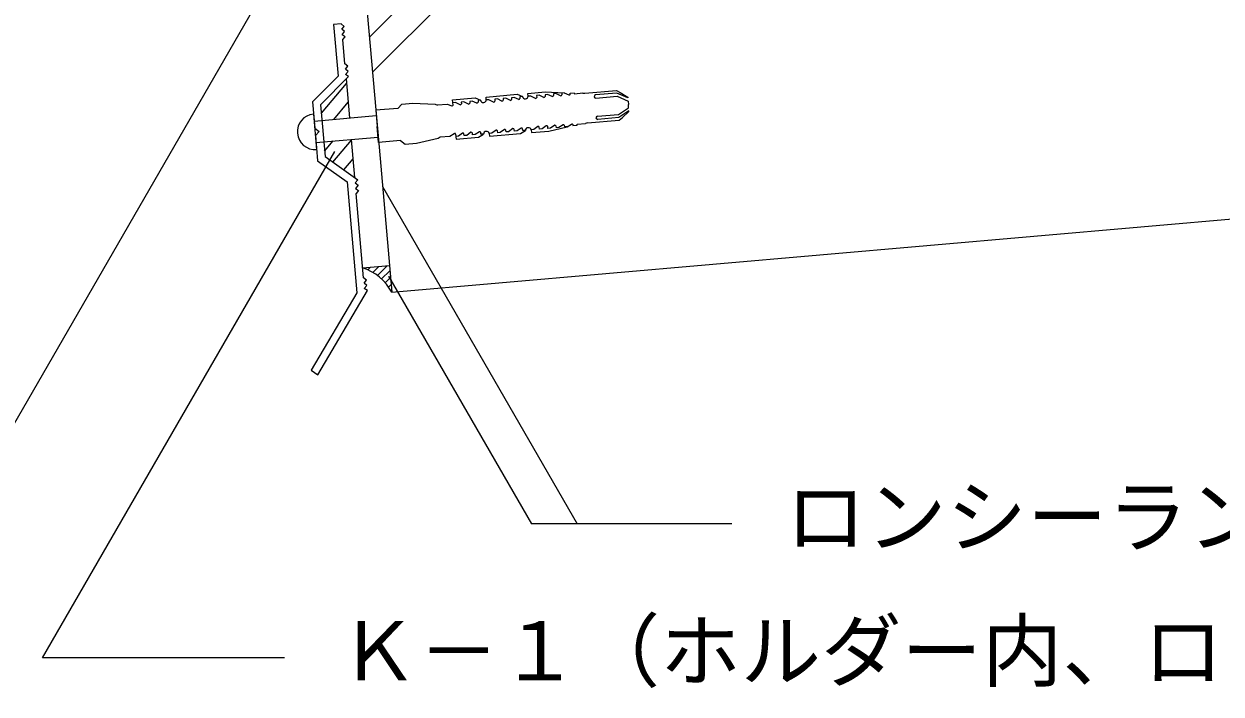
# Model space of a CAD drawing. Units: millimetres, scale not verified. Extents: x -406 to 394, y -616 to 614.
# Drawn here: x -283.1 to -59.9, y 221.3 to 346.3 of the extents above; entities that cross this region are included whole.
import ezdxf
from ezdxf.enums import TextEntityAlignment as Align

# ---------------------------------------------------------------- set-up
doc = ezdxf.new("R2010")
doc.units = ezdxf.units.MM
doc.header["$LTSCALE"] = 5
for name, color, linetype in [('2-2_in line', 7, 'Continuous'), ('2-4_out line', 2, 'Continuous'), ('2-6_鋼板・アングル', 2, 'Continuous'), ('2-7_ビス', 7, 'Continuous'), ('2-A_moji', 7, 'Continuous'), ('2-D_ハッチ他', 4, 'Continuous'), ('2-E_con他', 4, 'Continuous'), ('4-A', 7, 'Continuous')]:
    doc.layers.add(name, color=color, linetype=linetype)
doc.styles.add('ＭＳ ゴシック', font='')
doc.styles.get('ＭＳ ゴシック').set_extended_font_data('MS Gothic')

msp = doc.modelspace()

# ---------------------------------------------------------------- linework, layer by layer
at = {"layer": '2-2_in line'}
for p, q in [((-225.389, 420.759), (-216.674, 321.139)), ((-223.012, 336), (-222.375, 328.721)), ((-222.027, 324.736), (-221.403, 317.609)), ((-219.912, 300.78), (-214.931, 301.216)), ((-214.931, 301.216), (-214.495, 296.235))]:
    msp.add_line(p, q, dxfattribs=at)
at = {"layer": '2-2_in line', "color": 1}
msp.add_line((-216.674, 321.139), (-214.931, 301.216), dxfattribs=at)
at = {"layer": '2-4_out line'}
msp.add_line((-214.495, 296.235), (218.787, 334.142), dxfattribs=at)
msp.add_arc((-222.753, 291.893), 9.33, 27.73193, 72.26807, dxfattribs=at)
at = {"layer": '2-6_鋼板・アングル'}
for p, q in [((-223.918, 346.257), (-225.348, 346.134)), ((-225.348, 346.134), (-224.51, 336.551)), ((-223.356, 345.785), (-223.918, 346.257)), ((-223.79, 345.268), (-223.356, 345.785)), ((-223.272, 344.835), (-223.79, 345.268)), ((-223.762, 344.251), (-223.272, 344.835)), ((-223.188, 343.867), (-223.762, 344.251)), ((-223.635, 343.333), (-223.188, 343.867)), ((-223.259, 338.821), (-223.635, 343.333)), ((-222.706, 338.356), (-223.259, 338.821)), ((-223.14, 337.839), (-222.706, 338.356)), ((-222.622, 337.405), (-223.14, 337.839)), ((-223.112, 336.821), (-222.622, 337.405)), ((-229.276, 331.729), (-224.51, 336.551)), ((-227.754, 331.181), (-222.554, 336.447)), ((-222.554, 336.447), (-223.112, 336.821)), ((-227.754, 331.181), (-226.909, 321.531)), ((-219.768, 298.925), (-221.146, 314.669)), ((-219.215, 298.462), (-219.768, 298.925)), ((-219.654, 297.937), (-219.215, 298.462)), ((-219.132, 297.511), (-219.654, 297.937)), ((-219.622, 296.927), (-219.132, 297.511)), ((-219.04, 296.539), (-219.622, 296.927))]:
    msp.add_line(p, q, dxfattribs=at)
for points in [[(-229.276, 331.729), (-228.849, 326.852), (-228.016, 326.22), (-228.728, 325.468), (-228.31, 320.723)], [(-226.909, 321.531), (-220.802, 317.198), (-221.284, 316.622), (-220.766, 316.19), (-221.256, 315.606), (-220.682, 315.221), (-221.146, 314.669)], [(-228.31, 320.723), (-222.783, 316.806), (-220.975, 296.145), (-229.482, 281.696), (-228.275, 280.852), (-219.04, 296.539)]]:
    msp.add_lwpolyline(points, dxfattribs=at)
at = {"layer": '2-7_ビス'}
for p, q in [((-182.32, 333.399), (-181.461, 333.039)), ((-197.927, 332.033), (-197.927, 332.033)), ((-197.927, 332.033), (-197.927, 332.033)), ((-229.077, 329.451), (-228.5, 322.853)), ((-228.962, 328.144), (-217.375, 329.158)), ((-181.768, 327.084), (-180.984, 327.588)), ((-228.614, 324.16), (-217.027, 325.173)), ((-197.375, 325.72), (-197.375, 325.72)), ((-197.375, 325.72), (-197.375, 325.72))]:
    msp.add_line(p, q, dxfattribs=at)
for points in [[(-196.857, 332.094), (-196.904, 332.631), (-191.129, 333.136), (-190.124, 332.716)], [(-190.821, 332.17), (-191.682, 332.547), (-192.157, 332.505), (-192.144, 332.157)], [(-190.124, 332.716), (-190.599, 332.67), (-190.588, 332.349)], [(-189.053, 332.777), (-189.1, 333.313), (-185.864, 333.596), (-182.32, 333.399), (-182.796, 333.356), (-182.786, 333.047)], [(-187.695, 332.386), (-188.56, 332.82), (-189.053, 332.777)], [(-186.137, 332.555), (-187, 332.961), (-187.475, 332.915), (-187.462, 332.566)], [(-184.579, 332.723), (-185.441, 333.113), (-185.916, 333.068), (-185.904, 332.733)], [(-183.02, 332.882), (-183.881, 333.259), (-184.356, 333.215), (-184.345, 332.893)], [(-181.226, 333.19), (-181.238, 333.324), (-180.457, 333.392), (-180.444, 333.242), (-178.843, 333.383), (-178.842, 333.376)], [(-178.509, 333.355), (-172.581, 333.873), (-171.894, 333.491), (-170.498, 332.607), (-170.485, 332.458), (-172.537, 333.368), (-176.493, 333.022)], [(-176.443, 332.441), (-172.486, 332.787), (-170.434, 331.877), (-170.38, 331.262)], [(-213.383, 330.511), (-217.463, 330.154), (-217.201, 327.166)], [(-213.383, 330.511), (-212.627, 331.33), (-210.536, 331.513), (-206.386, 331.326), (-205.959, 331.121), (-205.963, 331.161), (-204.156, 331.319), (-203.296, 330.959)], [(-203.061, 331.11), (-203.147, 332.084), (-198.929, 332.453), (-197.928, 332.038), (-197.927, 332.033)], [(-201.741, 331.157), (-202.607, 331.591), (-203.1, 331.548)], [(-200.18, 331.294), (-201.046, 331.727), (-201.522, 331.686), (-201.509, 331.337)], [(-198.625, 331.487), (-199.485, 331.864), (-199.961, 331.822), (-199.948, 331.474)], [(-197.927, 332.033), (-198.403, 331.988), (-198.392, 331.67)], [(-195.498, 331.703), (-196.364, 332.137), (-196.857, 332.094)], [(-193.937, 331.84), (-194.803, 332.274), (-195.279, 332.232), (-195.266, 331.884)], [(-192.377, 331.976), (-193.242, 332.41), (-193.718, 332.368), (-193.705, 332.02)], [(-176.146, 329.049), (-172.189, 329.395), (-170.326, 330.647), (-170.38, 331.262)], [(-178.022, 327.79), (-172.094, 328.308), (-171.484, 328.804), (-170.262, 329.917), (-170.275, 330.066), (-172.139, 328.814), (-176.095, 328.468)], [(-212.86, 324.534), (-216.94, 324.177), (-217.201, 327.166)], [(-201.283, 325.92), (-202.06, 325.342), (-202.553, 325.299)], [(-199.722, 326.056), (-200.499, 325.479), (-200.975, 325.437), (-201.023, 325.783)], [(-198.156, 326.136), (-198.939, 325.615), (-199.414, 325.574), (-199.462, 325.919)], [(-197.375, 325.72), (-197.851, 325.682), (-197.896, 325.996)], [(-195.04, 326.466), (-195.817, 325.889), (-196.31, 325.845)], [(-196.31, 325.845), (-196.263, 325.309), (-190.488, 325.814), (-189.572, 326.402)], [(-193.479, 326.603), (-194.256, 326.025), (-194.732, 325.983), (-194.78, 326.329)], [(-191.919, 326.739), (-192.696, 326.162), (-193.171, 326.12), (-193.219, 326.465)], [(-190.353, 326.819), (-191.135, 326.298), (-191.611, 326.257), (-191.658, 326.602)], [(-189.572, 326.402), (-190.047, 326.364), (-190.093, 326.682)], [(-188.507, 326.528), (-188.46, 325.991), (-185.224, 326.274), (-181.768, 327.084), (-182.244, 327.044), (-182.288, 327.35)], [(-187.236, 327.149), (-188.014, 326.571), (-188.507, 326.528)], [(-185.673, 327.253), (-186.453, 326.703), (-186.929, 326.666), (-186.976, 327.011)], [(-184.109, 327.358), (-184.89, 326.824), (-185.366, 326.786), (-185.413, 327.118)], [(-182.547, 327.472), (-183.329, 326.951), (-183.805, 326.912), (-183.85, 327.231)], [(-180.727, 327.48), (-180.715, 327.346), (-179.935, 327.415), (-179.948, 327.564), (-178.346, 327.704), (-178.346, 327.711)], [(-212.86, 324.534), (-211.973, 323.859), (-209.882, 324.042), (-205.828, 324.947), (-205.443, 325.223), (-205.44, 325.183), (-203.633, 325.341), (-202.849, 325.845)], [(-202.591, 325.737), (-202.506, 324.762), (-198.289, 325.131), (-197.375, 325.715), (-197.375, 325.72)]]:
    msp.add_lwpolyline(points, dxfattribs=at)
msp.add_arc((-228.788, 326.152), 3.311, 95, 275, dxfattribs=at)
for centre, major_axis, start_param, end_param in [((-189.592, 332.784), (0.534, 0.047), 3.1858044, 6.2389735), ((-187.689, 332.595), (0.228, 0.02), 4.6066597, 6.0519827), ((-186.131, 332.763), (0.228, 0.02), 4.6066597, 6.0519827), ((-184.573, 332.932), (0.228, 0.02), 4.6066597, 6.0519827), ((-183.014, 333.091), (0.228, 0.02), 4.6066597, 6.0519827), ((-181.4, 333.188), (0.173, 0.015), 4.1060148, 6.2013378), ((-178.608, 334.076), (0.797, 0.07), 4.3356773, 4.7570176), ((-176.458, 332.732), (0.32, 0.028), 1.6025621, 4.7441547), ((-203.233, 331.106), (0.171, 0.015), 4.1203058, 6.2147054), ((-201.735, 331.366), (0.228, 0.02), 4.6066597, 6.0519827), ((-200.174, 331.502), (0.228, 0.02), 4.6066597, 6.0519827), ((-198.619, 331.696), (0.228, 0.02), 4.6066597, 6.0519827), ((-197.395, 332.101), (0.534, 0.047), 3.1858044, 6.2389735), ((-195.492, 331.912), (0.228, 0.02), 4.6066597, 6.0519827), ((-193.931, 332.048), (0.228, 0.02), 4.6066597, 6.0519827), ((-192.371, 332.185), (0.228, 0.02), 4.6066597, 6.0519827), ((-190.815, 332.379), (0.228, 0.02), 4.6066597, 6.0519827), ((-176.11, 328.759), (0.32, 0.028), 1.5390306, 4.6806232), ((-202.761, 325.711), (0.171, 0.015), 0.06848, 2.1628795), ((-201.241, 325.715), (0.228, 0.02), 0.2312026, 1.6765256), ((-199.68, 325.852), (0.228, 0.02), 0.2312026, 1.6765256), ((-198.114, 325.932), (0.228, 0.02), 0.2312026, 1.6765256), ((-196.839, 325.745), (0.534, 0.047), 0.0442118, 3.0973809), ((-194.998, 326.262), (0.228, 0.02), 0.2312026, 1.6765256), ((-193.437, 326.398), (0.228, 0.02), 0.2312026, 1.6765256), ((-191.876, 326.535), (0.228, 0.02), 0.2312026, 1.6765256), ((-190.311, 326.614), (0.228, 0.02), 0.2312026, 1.6765256), ((-189.036, 326.427), (0.534, 0.047), 0.0442118, 3.0973809), ((-187.194, 326.944), (0.228, 0.02), 0.2312026, 1.6765256), ((-185.631, 327.049), (0.228, 0.02), 0.2312026, 1.6765256), ((-184.067, 327.153), (0.228, 0.02), 0.2312026, 1.6765256), ((-182.505, 327.268), (0.228, 0.02), 0.2312026, 1.6765256), ((-180.898, 327.452), (0.173, 0.015), 0.0818475, 2.1771705), ((-177.994, 327.063), (0.797, 0.07), 1.5261677, 1.947508)]:
    msp.add_ellipse(centre, major_axis=major_axis, ratio=0.909574, start_param=start_param, end_param=end_param, dxfattribs=at)
at = {"layer": '2-A_moji'}
for p, q in [((-324.525, 203.082), (-225.507, 374.588)), ((-279.598, 228.082), (-225.09, 322.494)), ((-151.076, 253.082), (-188.445, 253.082)), ((-234.474, 228.082), (-279.598, 228.082))]:
    msp.add_line(p, q, dxfattribs=at)
at = {"layer": '2-D_ハッチ他'}
for p, q in [((-227.616, 329.604), (-222.94, 335.177)), ((-225.309, 328.464), (-222.632, 331.655)), ((-226.999, 322.56), (-225.423, 324.439)), ((-225.462, 320.504), (-222.016, 324.61)), ((-223.416, 319.052), (-221.707, 321.088)), ((-218.938, 300.407), (-218.437, 300.909)), ((-218.006, 299.925), (-216.887, 301.044)), ((-217.158, 299.359), (-215.337, 301.18)), ((-216.388, 298.715), (-214.847, 300.256)), ((-215.695, 297.994), (-214.733, 298.956)), ((-215.078, 297.197), (-214.619, 297.656)), ((-214.541, 296.32), (-214.506, 296.355))]:
    msp.add_line(p, q, dxfattribs=at)
at = {"layer": '2-E_con他'}
for p, q in [((-218.656, 343.795), (-139.167, 423.283)), ((-218.087, 337.292), (-131.418, 423.961))]:
    msp.add_line(p, q, dxfattribs=at)
at = {"layer": '4-A'}
for p, q in [((-216.22, 315.953), (-179.922, 253.082)), ((-215.076, 299.209), (-188.445, 253.082))]:
    msp.add_line(p, q, dxfattribs=at)

# ---------------------------------------------------------------- texts
at = {"layer": '2-A_moji', "style": 'ＭＳ ゴシック'}
for s, p in [('ロンシーラントＬ', (-141.076, 245.582)), ('Ｋ－１（ホルダー内、ロンシーラントＬ充填）', (-224.474, 220.582))]:
    msp.add_text(s, height=11, dxfattribs=at).set_placement(p, align=Align.BOTTOM_LEFT)

doc.saveas('drawing.dxf')
